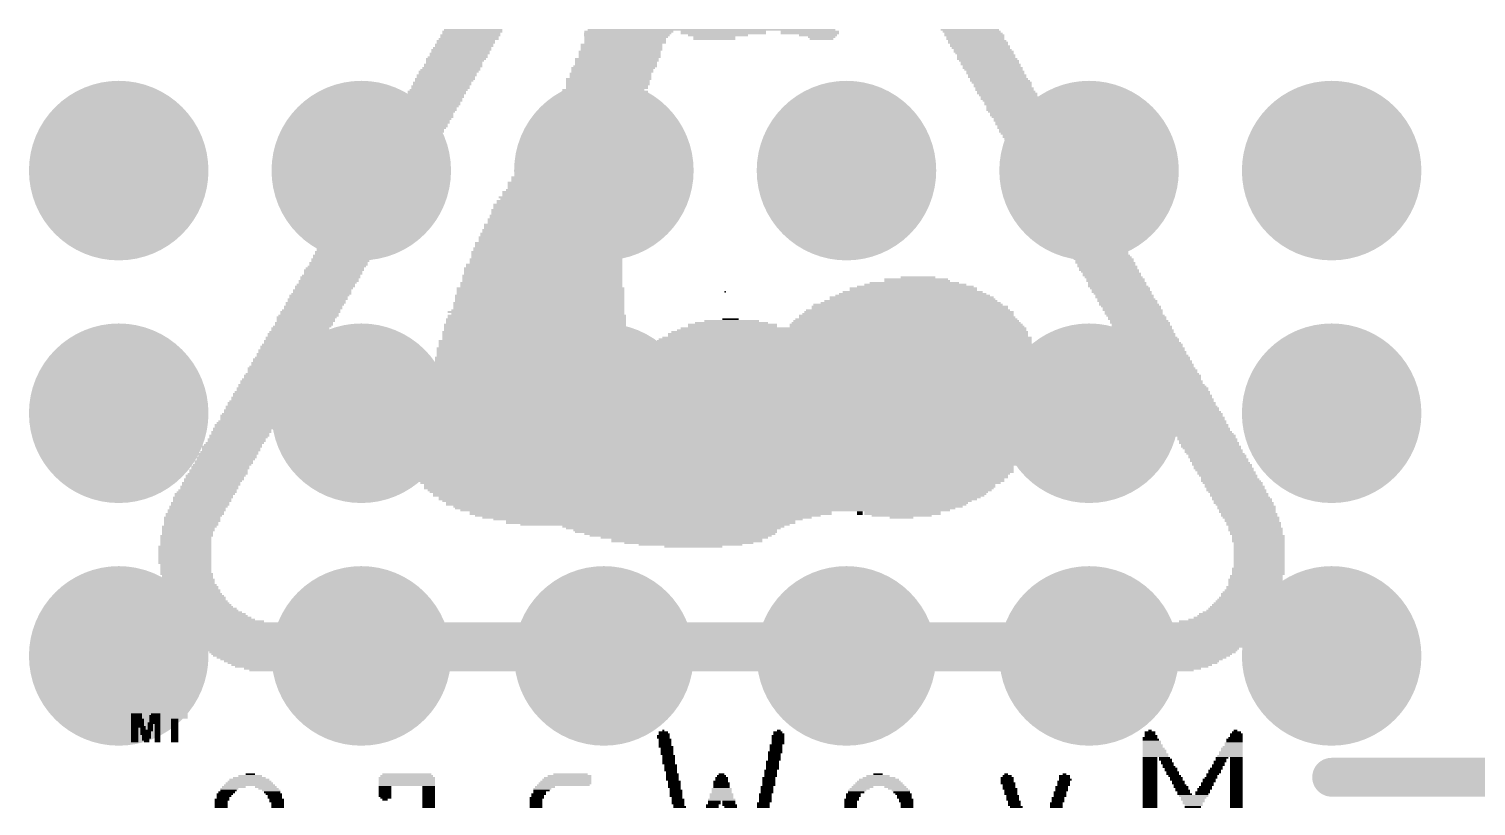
# Model space of a CAD drawing. Extents: x -53 to 60, y -23 to 11.
# Drawn here: x -6.02 to 9.13, y -5.38 to 2.75 of the extents above; entities that cross this region are included whole.
import ezdxf

# ---------------------------------------------------------------- set-up
doc = ezdxf.new("R2010")
doc.units = 0
for name, color, linetype in [('17', 110, 'CONTINUOUS'), ('21', 53, 'CONTINUOUS'), ('22', 53, 'CONTINUOUS'), ('24', 53, 'CONTINUOUS'), ('51', 253, 'CONTINUOUS')]:
    doc.layers.add(name, color=color, linetype=linetype)

# ---------------------------------------------------------------- blocks, each defined once
blk = doc.blocks.new('RECT')
blk.add_solid([(-0.5, -0.5), (0.5, -0.5), (-0.5, 0.5), (0.5, 0.5)])
blk = doc.blocks.new('ROUNDP')
at = {"const_width": 0.5}
blk.add_lwpolyline([(0, -0.25, 1), (0, 0.25, 1), (0, -0.25)], format="xyb", dxfattribs=at)

msp = doc.modelspace()

# ---------------------------------------------------------------- linework, layer by layer
at = {"layer": '21', "const_width": 0.4064}
msp.add_lwpolyline([(12.7, -5.08), (7.62, -5.08)], dxfattribs=at)
at = {"layer": '21', "const_width": 0.2032}
msp.add_lwpolyline([(7.62, -4.9784, 1), (7.62, -5.1816)], format="xyb", dxfattribs=at)
at = {"layer": '22', "const_width": 0.4064}
msp.add_lwpolyline([(7.62, -5.08), (12.7, -5.08)], dxfattribs=at)
at = {"layer": '22', "const_width": 0.2032}
msp.add_lwpolyline([(7.62, -4.9784, 1), (7.62, -5.1816)], format="xyb", dxfattribs=at)
at = {"layer": '24'}
msp.add_point((1.27, 0), dxfattribs=at)

# ---------------------------------------------------------------- block references
at = {"layer": '17', "xscale": 1.8796, "yscale": 1.8796, "rotation": 180}
for p in [(-5.08, 1.27), (-5.08, 1.27), (-2.54, 1.27), (-2.54, 1.27), (0, 1.27), (0, 1.27), (2.54, 1.27), (2.54, 1.27), (5.08, 1.27), (5.08, 1.27), (7.62, 1.27), (7.62, 1.27), (-5.08, -1.27), (-5.08, -1.27), (-2.54, -1.27), (-2.54, -1.27), (0, -1.27), (0, -1.27), (2.54, -1.27), (2.54, -1.27), (5.08, -1.27), (5.08, -1.27), (7.62, -1.27), (7.62, -1.27), (-5.08, -3.81), (-5.08, -3.81), (-2.54, -3.81), (-2.54, -3.81), (0, -3.81), (0, -3.81), (2.54, -3.81), (2.54, -3.81), (5.08, -3.81), (5.08, -3.81), (7.62, -3.81), (7.62, -3.81)]:
    msp.add_blockref('ROUNDP', p, dxfattribs=at)
at = {"layer": '22', "yscale": 0.0191, "rotation": 180}
for p, xscale in [((-1.378, 2.7242), 0.6287), ((-1.3684, 2.7432), 0.6096), ((0.2604, 2.7242), 0.9335), ((1.1271, 2.7432), 2.5908), ((1.251, 2.7242), 0.8954), ((2.1558, 2.7242), 0.6096), ((3.8322, 2.7432), 0.6096), ((3.8513, 2.7242), 0.6096), ((-1.4637, 2.5908), 0.6096), ((-1.4637, 2.5718), 0.6096), ((-1.4446, 2.6289), 0.6096), ((-1.4446, 2.6099), 0.6096), ((-1.4161, 2.648), 0.6287), ((-1.397, 2.6861), 0.6287), ((-1.4065, 2.667), 0.6096), ((-1.3875, 2.7051), 0.6096), ((0.1842, 2.5908), 0.8573), ((0.1842, 2.5718), 0.8573), ((0.2508, 2.7051), 0.9144), ((0.2413, 2.6861), 0.8954), ((0.2318, 2.667), 0.8763), ((0.2223, 2.648), 0.8573), ((0.2223, 2.6289), 0.8573), ((0.2223, 2.6099), 0.8573), ((1.251, 2.7051), 0.8954), ((1.1938, 2.6861), 0.6287), ((1.1557, 2.667), 0.4382), ((1.1557, 2.648), 0.4382), ((2.1558, 2.7051), 0.6096), ((2.2416, 2.6861), 0.4001), ((2.2797, 2.667), 0.2858), ((2.2797, 2.648), 0.2477), ((3.8703, 2.7051), 0.6096), ((3.8799, 2.6861), 0.6287), ((3.8894, 2.667), 0.6096), ((3.8894, 2.648), 0.6096), ((3.9084, 2.6289), 0.6096), ((3.918, 2.6099), 0.6287), ((3.937, 2.5718), 0.6287), ((3.9275, 2.5908), 0.6096), ((-1.5494, 2.4384), 0.6287), ((-1.5589, 2.4194), 0.6096), ((-1.5304, 2.4575), 0.6287), ((-1.5113, 2.4956), 0.6287), ((-1.5208, 2.4765), 0.6096), ((-1.4923, 2.5337), 0.6287), ((-1.5018, 2.5146), 0.6096), ((-1.4827, 2.5527), 0.6096), ((0.1365, 2.4384), 0.8763), ((0.1365, 2.4194), 0.8763), ((0.1651, 2.5146), 0.8573), ((0.1651, 2.4956), 0.8573), ((0.1651, 2.4765), 0.8573), ((0.1651, 2.4575), 0.8573), ((0.1842, 2.5527), 0.8573), ((0.1842, 2.5337), 0.8573), ((3.9465, 2.5527), 0.6096), ((3.9751, 2.5146), 0.6287), ((3.9656, 2.5337), 0.6096), ((3.9846, 2.4956), 0.6096), ((4.0037, 2.4765), 0.6096), ((4.0037, 2.4575), 0.6096), ((4.0132, 2.4384), 0.6287), ((4.0323, 2.4194), 0.6287), ((-1.6447, 2.267), 0.6287), ((-1.6256, 2.3051), 0.6287), ((-1.6351, 2.286), 0.6096), ((-1.6066, 2.3241), 0.6287), ((-1.597, 2.3432), 0.6096), ((-1.578, 2.3813), 0.6096), ((-1.578, 2.3622), 0.6096), ((-1.5685, 2.4003), 0.5906), ((0.0699, 2.286), 0.8573), ((0.0699, 2.267), 0.8573), ((0.0984, 2.3432), 0.8763), ((0.0889, 2.3241), 0.8573), ((0.0889, 2.3051), 0.8573), ((0.1175, 2.3622), 0.8763), ((0.127, 2.4003), 0.8573), ((0.127, 2.3813), 0.8573), ((4.0418, 2.4003), 0.6096), ((4.0513, 2.3813), 0.6287), ((4.0608, 2.3622), 0.6096), ((4.0704, 2.3432), 0.6287), ((4.0799, 2.3241), 0.6096), ((4.0989, 2.3051), 0.6096), ((4.0989, 2.286), 0.6096), ((4.118, 2.267), 0.6096), ((-1.7304, 2.1145), 0.6096), ((-1.7113, 2.1526), 0.6096), ((-1.7113, 2.1336), 0.6096), ((-1.6923, 2.1907), 0.6096), ((-1.6923, 2.1717), 0.6096), ((-1.6637, 2.2288), 0.6287), ((-1.6732, 2.2098), 0.6096), ((-1.6542, 2.2479), 0.6096), ((-0.0064, 2.1145), 0.8573), ((0.0508, 2.2288), 0.8954), ((0.0413, 2.2098), 0.8763), ((0.0413, 2.1907), 0.8763), ((0.0413, 2.1717), 0.8763), ((0.0318, 2.1526), 0.8573), ((0.0318, 2.1336), 0.8573), ((0.0699, 2.2479), 0.8573), ((4.118, 2.2479), 0.6096), ((4.137, 2.2288), 0.6096), ((4.1466, 2.2098), 0.6287), ((4.1656, 2.1907), 0.6287), ((4.1751, 2.1717), 0.6096), ((4.1751, 2.1526), 0.6096), ((4.1942, 2.1336), 0.6096), ((4.1942, 2.1145), 0.6096), ((-1.8161, 1.9622), 0.6287), ((-1.7971, 2.0003), 0.6287), ((-1.8066, 1.9812), 0.6096), ((-1.778, 2.0383), 0.6287), ((-1.7875, 2.0193), 0.6096), ((-1.7685, 2.0574), 0.6096), ((-1.7494, 2.0955), 0.6096), ((-1.7494, 2.0764), 0.6096), ((-0.0445, 2.0003), 0.8954), ((-0.0445, 1.9812), 0.8954), ((-0.054, 1.9622), 0.8763), ((-0.0349, 2.0193), 0.8763), ((-0.0159, 2.0574), 0.8763), ((-0.0254, 2.0383), 0.8573), ((0.0127, 2.0955), 0.8954), ((0.0127, 2.0764), 0.8954), ((4.2132, 2.0955), 0.6096), ((4.2228, 2.0764), 0.6287), ((4.2323, 2.0574), 0.6096), ((4.2513, 2.0383), 0.6096), ((4.2513, 2.0193), 0.6096), ((4.2704, 2.0003), 0.6096), ((4.2894, 1.9812), 0.6096), ((4.2894, 1.9622), 0.6096), ((-1.9114, 1.8098), 0.6287), ((-1.8923, 1.8288), 0.6287), ((-1.8828, 1.8669), 0.6096), ((-1.8828, 1.8478), 0.6096), ((-1.8542, 1.905), 0.6287), ((-1.8637, 1.886), 0.6096), ((-1.8447, 1.9241), 0.6096), ((-1.8256, 1.9431), 0.6096), ((-0.1302, 1.8098), 0.9144), ((-0.1207, 1.8288), 0.8954), ((-0.0921, 1.8669), 0.9144), ((-0.0921, 1.8478), 0.9144), ((-0.073, 1.9241), 0.9144), ((-0.0825, 1.905), 0.8954), ((-0.0825, 1.886), 0.8954), ((-0.054, 1.9431), 0.8763), ((4.318, 1.905), 0.6287), ((4.3085, 1.9431), 0.6096), ((4.3085, 1.9241), 0.6096), ((4.3371, 1.886), 0.6287), ((4.3561, 1.8478), 0.6287), ((4.3466, 1.8669), 0.6096), ((4.3656, 1.8288), 0.6096), ((4.3847, 1.8098), 0.6096), ((-1.9971, 1.6574), 0.6096), ((-1.978, 1.6955), 0.6096), ((-1.978, 1.6764), 0.6096), ((-1.9495, 1.7336), 0.6287), ((-1.959, 1.7145), 0.6096), ((-1.9304, 1.7717), 0.6287), ((-1.9399, 1.7526), 0.6096), ((-1.9209, 1.7907), 0.6096), ((-0.1968, 1.6764), 0.9716), ((-0.1968, 1.6574), 0.9716), ((-0.1683, 1.7145), 0.9525), ((-0.1683, 1.6955), 0.9525), ((-0.1588, 1.7336), 0.9335), ((-0.1302, 1.7907), 0.9144), ((-0.1302, 1.7717), 0.9144), ((-0.1397, 1.7526), 0.8954), ((4.3847, 1.7907), 0.6096), ((4.4037, 1.7717), 0.6096), ((4.4133, 1.7526), 0.6287), ((4.4323, 1.7145), 0.6287), ((4.4228, 1.7336), 0.6096), ((4.4514, 1.6955), 0.6287), ((4.4514, 1.6764), 0.6287), ((4.4704, 1.6574), 0.6287), ((-2.0733, 1.524), 0.6096), ((-2.0447, 1.5812), 0.6287), ((-2.0542, 1.5621), 0.6096), ((-2.0542, 1.5431), 0.6096), ((-2.0257, 1.6193), 0.6287), ((-2.0257, 1.6002), 0.6287), ((-2.0066, 1.6383), 0.6287), ((-0.254, 1.524), 1.0477), ((-0.235, 1.5621), 1.0097), ((-0.235, 1.5431), 1.0097), ((-0.2254, 1.5812), 0.9906), ((-0.2064, 1.6193), 0.9906), ((-0.2159, 1.6002), 0.9716), ((-0.1968, 1.6383), 0.9716), ((4.4799, 1.6383), 0.6096), ((4.4799, 1.6193), 0.6096), ((4.499, 1.6002), 0.6096), ((4.518, 1.5812), 0.6096), ((4.518, 1.5621), 0.6096), ((4.5466, 1.524), 0.6287), ((4.5371, 1.5431), 0.6096), ((-2.1685, 1.3716), 0.6096), ((-2.14, 1.4097), 0.6287), ((-2.1495, 1.3907), 0.6096), ((-2.1304, 1.4287), 0.6096), ((-2.1114, 1.4668), 0.6096), ((-2.1114, 1.4478), 0.6096), ((-2.0828, 1.505), 0.6287), ((-2.0923, 1.4859), 0.6096), ((-0.3112, 1.3907), 1.0477), ((-0.3112, 1.3716), 1.0477), ((-0.2921, 1.4478), 1.0477), ((-0.2921, 1.4287), 1.0477), ((-0.2921, 1.4097), 1.0477), ((-0.2826, 1.4668), 1.0287), ((-0.2731, 1.4859), 1.0097), ((-0.254, 1.505), 1.0477), ((4.5561, 1.505), 0.6096), ((4.5657, 1.4859), 0.6287), ((4.5752, 1.4668), 0.6096), ((4.6037, 1.4097), 0.6287), ((4.5942, 1.4478), 0.6096), ((4.5942, 1.4287), 0.6096), ((4.6133, 1.3907), 0.6096), ((4.6323, 1.3716), 0.6096), ((-2.2447, 1.2383), 0.6096), ((-2.2447, 1.2192), 0.6096), ((-2.2162, 1.2764), 0.6287), ((-2.2257, 1.2573), 0.6096), ((-2.1971, 1.3145), 0.6287), ((-2.1971, 1.2954), 0.6287), ((-2.1781, 1.3335), 0.6287), ((-2.1685, 1.3526), 0.6096), ((-0.3683, 1.2573), 1.124), ((-0.3683, 1.2383), 1.124), ((-0.3683, 1.2192), 1.124), ((-0.3588, 1.2764), 1.1049), ((-0.3397, 1.3145), 1.1049), ((-0.3397, 1.2954), 1.1049), ((-0.3302, 1.3335), 1.0858), ((-0.3207, 1.3526), 1.0668), ((4.6514, 1.3526), 0.6096), ((4.6514, 1.3335), 0.6096), ((4.6799, 1.2954), 0.6287), ((4.6704, 1.3145), 0.6096), ((4.699, 1.2573), 0.6287), ((4.6895, 1.2764), 0.6096), ((4.718, 1.2192), 0.6287), ((4.7085, 1.2383), 0.6096), ((-2.3304, 1.0858), 0.6287), ((-2.34, 1.0668), 0.6096), ((-2.3114, 1.1049), 0.6287), ((-2.2924, 1.143), 0.6287), ((-2.3019, 1.124), 0.6096), ((-2.2828, 1.1621), 0.6096), ((-2.2638, 1.2002), 0.6096), ((-2.2638, 1.1811), 0.6096), ((-0.4159, 1.0668), 1.2192), ((-0.4064, 1.143), 1.2002), ((-0.4064, 1.124), 1.2002), ((-0.4064, 1.1049), 1.2002), ((-0.4064, 1.0858), 1.2002), ((-0.3874, 1.2002), 1.1621), ((-0.3874, 1.1811), 1.1621), ((-0.3874, 1.1621), 1.1621), ((4.7371, 1.1811), 0.6287), ((4.7276, 1.2002), 0.6096), ((4.7561, 1.1621), 0.6287), ((4.7657, 1.143), 0.6096), ((4.7942, 1.0858), 0.6287), ((4.7752, 1.124), 0.5906), ((4.7847, 1.1049), 0.6096), ((4.8133, 1.0668), 0.6287), ((-2.4257, 0.9144), 0.6287), ((-2.4066, 0.9525), 0.6287), ((-2.4162, 0.9335), 0.6096), ((-2.3971, 0.9716), 0.6096), ((-2.3781, 0.9906), 0.6096), ((-2.359, 1.0287), 0.6096), ((-2.359, 1.0097), 0.6096), ((-2.34, 1.0477), 0.6096), ((-0.4826, 0.9144), 1.3526), ((-0.4636, 0.9525), 1.3145), ((-0.4636, 0.9335), 1.3145), ((-0.454, 0.9906), 1.2954), ((-0.4445, 0.9716), 1.2764), ((-0.435, 1.0477), 1.2573), ((-0.435, 1.0287), 1.2573), ((-0.435, 1.0097), 1.2573), ((4.8323, 1.0287), 0.6287), ((4.8228, 1.0477), 0.6096), ((4.8514, 0.9906), 0.6287), ((4.8419, 1.0097), 0.6096), ((4.8704, 0.9525), 0.6287), ((4.8609, 0.9716), 0.6096), ((4.88, 0.9335), 0.6096), ((4.899, 0.9144), 0.6096), ((-2.5114, 0.762), 0.6096), ((-2.4829, 0.8001), 0.6287), ((-2.4924, 0.7811), 0.6096), ((-2.4733, 0.8382), 0.6096), ((-2.4733, 0.8192), 0.6096), ((-2.4447, 0.8763), 0.6287), ((-2.4543, 0.8573), 0.6096), ((-2.4352, 0.8954), 0.6096), ((-0.5112, 0.762), 1.4097), ((-0.5017, 0.8001), 1.3907), ((-0.5017, 0.7811), 1.3907), ((-0.4921, 0.8573), 1.3716), ((-0.4921, 0.8382), 1.3716), ((-0.4921, 0.8192), 1.3716), ((-0.4826, 0.8954), 1.3526), ((-0.4826, 0.8763), 1.3526), ((4.899, 0.8954), 0.6096), ((4.9181, 0.8763), 0.6096), ((4.9466, 0.8382), 0.6287), ((4.9371, 0.8573), 0.6096), ((4.9562, 0.8192), 0.6096), ((4.9562, 0.8001), 0.6096), ((4.9752, 0.7811), 0.6096), ((4.9848, 0.762), 0.6287), ((-2.5972, 0.6096), 0.6287), ((-2.5781, 0.6477), 0.6287), ((-2.5876, 0.6287), 0.6096), ((-2.5591, 0.6858), 0.6287), ((-2.5686, 0.6668), 0.6096), ((-2.5495, 0.7049), 0.6096), ((-2.5305, 0.7429), 0.6096), ((-2.5305, 0.7239), 0.6096), ((-0.5493, 0.6096), 1.4859), ((-0.5398, 0.6477), 1.4668), ((-0.5398, 0.6287), 1.4668), ((-0.5302, 0.7049), 1.4478), ((-0.5302, 0.6858), 1.4478), ((-0.5302, 0.6668), 1.4478), ((-0.5112, 0.7429), 1.4097), ((-0.5112, 0.7239), 1.4097), ((5.0038, 0.7239), 0.6287), ((4.9943, 0.7429), 0.6096), ((5.0133, 0.7049), 0.6096), ((5.0229, 0.6858), 0.6287), ((5.0324, 0.6668), 0.6096), ((5.0514, 0.6477), 0.6096), ((5.0705, 0.6287), 0.6096), ((5.0705, 0.6096), 0.6096), ((-2.6924, 0.4572), 0.6287), ((-2.6734, 0.4763), 0.6287), ((-2.6638, 0.4953), 0.6096), ((-2.6448, 0.5524), 0.6096), ((-2.6448, 0.5334), 0.6096), ((-2.6543, 0.5143), 0.5906), ((-2.6162, 0.5715), 0.6287), ((-2.6067, 0.5906), 0.6096), ((-0.5874, 0.4572), 1.5621), ((-0.5778, 0.5143), 1.5431), ((-0.5778, 0.4953), 1.5431), ((-0.5778, 0.4763), 1.5431), ((-0.5588, 0.5715), 1.505), ((-0.5588, 0.5524), 1.505), ((-0.5588, 0.5334), 1.505), ((-0.5493, 0.5906), 1.4859), ((5.0895, 0.5906), 0.6096), ((5.0991, 0.5715), 0.6287), ((5.1181, 0.5334), 0.6287), ((5.1086, 0.5524), 0.6096), ((5.1276, 0.5143), 0.6096), ((5.1372, 0.4953), 0.6287), ((5.1467, 0.4763), 0.6096), ((5.1657, 0.4572), 0.6096), ((-2.7781, 0.3048), 0.6096), ((-2.7496, 0.3429), 0.6287), ((-2.7591, 0.3239), 0.6096), ((-2.7305, 0.381), 0.6287), ((-2.74, 0.3619), 0.6096), ((-2.7115, 0.4191), 0.6287), ((-2.721, 0.4001), 0.6096), ((-2.7019, 0.4382), 0.6096), ((-0.6064, 0.3429), 1.6002), ((-0.6064, 0.3239), 1.6002), ((-0.6064, 0.3048), 1.6002), ((-0.5969, 0.4191), 1.5812), ((-0.5969, 0.4001), 1.5812), ((-0.5969, 0.381), 1.5812), ((-0.5969, 0.3619), 1.5812), ((-0.5874, 0.4382), 1.5621), ((5.1657, 0.4382), 0.6096), ((5.1848, 0.4191), 0.6096), ((5.1848, 0.4001), 0.6096), ((5.2038, 0.381), 0.6096), ((5.2134, 0.3619), 0.6287), ((5.2324, 0.3429), 0.6287), ((5.2419, 0.3239), 0.6096), ((5.2515, 0.3048), 0.6287), ((-2.8639, 0.1524), 0.6287), ((-2.8543, 0.1715), 0.6096), ((-2.8258, 0.2286), 0.6287), ((-2.8353, 0.2096), 0.6096), ((-2.8353, 0.1905), 0.6096), ((-2.8162, 0.2477), 0.6096), ((-2.7972, 0.2667), 0.6096), ((-2.7781, 0.2858), 0.6096), ((-0.6445, 0.1715), 1.6764), ((-0.6445, 0.1524), 1.6764), ((-0.635, 0.2477), 1.6574), ((-0.635, 0.2286), 1.6574), ((-0.635, 0.2096), 1.6574), ((-0.635, 0.1905), 1.6574), ((-0.6255, 0.2858), 1.6383), ((-0.6255, 0.2667), 1.6383), ((3.2893, 0.1524), 0.3619), ((5.261, 0.2858), 0.6096), ((5.2705, 0.2667), 0.6287), ((5.28, 0.2477), 0.6096), ((5.2896, 0.2286), 0.6287), ((5.2991, 0.2096), 0.6096), ((5.3181, 0.1905), 0.6096), ((5.3181, 0.1715), 0.6096), ((5.3372, 0.1524), 0.6096), ((-2.9496, 0.0191), 0.6096), ((-2.9496, 0), 0.6096), ((-2.921, 0.0571), 0.6287), ((-2.9305, 0.0381), 0.6096), ((-2.9115, 0.0762), 0.6096), ((-2.8829, 0.1143), 0.6287), ((-2.8924, 0.0953), 0.6096), ((-2.8734, 0.1333), 0.6096), ((-0.6636, 0.0381), 1.7526), ((-0.6636, 0.0191), 1.7526), ((-0.6636, 0), 1.7526), ((-0.6541, 0.0953), 1.6955), ((-0.6541, 0.0762), 1.6955), ((-0.6541, 0.0571), 1.6955), ((-0.6445, 0.1333), 1.6764), ((-0.6445, 0.1143), 1.6764), ((3.2322, 0), 1.4668), ((3.2417, 0.0381), 1.3335), ((3.2417, 0.0191), 1.3335), ((3.2607, 0.0571), 1.2192), ((3.2607, 0.0762), 1.0668), ((3.2512, 0.0953), 0.9335), ((3.2703, 0.1333), 0.6668), ((3.2798, 0.1143), 0.6858), ((5.3562, 0.1333), 0.6096), ((5.3562, 0.1143), 0.6096), ((5.3753, 0.0953), 0.6096), ((5.3753, 0.0762), 0.6096), ((5.3848, 0.0571), 0.6287), ((5.4039, 0.0381), 0.6287), ((5.4134, 0.0191), 0.6096), ((5.4229, 0), 0.6287), ((-3.0448, -0.1524), 0.6096), ((-3.0163, -0.1143), 0.6287), ((-3.0258, -0.1333), 0.6096), ((-2.9972, -0.0762), 0.6287), ((-3.0067, -0.0953), 0.6096), ((-2.9782, -0.0381), 0.6287), ((-2.9877, -0.0571), 0.6096), ((-2.9591, -0.0191), 0.6287), ((-0.6826, -0.1143), 1.7907), ((-0.6826, -0.1333), 1.7907), ((-0.6826, -0.1524), 1.7907), ((-0.6731, -0.0381), 1.7717), ((-0.6731, -0.0571), 1.7717), ((-0.6731, -0.0762), 1.7717), ((-0.6731, -0.0953), 1.7717), ((-0.6636, -0.0191), 1.7526), ((3.2036, -0.1524), 2.0574), ((3.1845, -0.1333), 1.9812), ((3.2131, -0.1143), 1.886), ((3.2131, -0.0953), 1.8098), ((3.2226, -0.0571), 1.7145), ((3.2322, -0.0762), 1.7336), ((3.2322, -0.0381), 1.6193), ((3.2322, -0.0191), 1.5431), ((5.4324, -0.0191), 0.6096), ((5.4515, -0.0381), 0.6096), ((5.4515, -0.0571), 0.6096), ((5.4705, -0.0762), 0.6096), ((5.4801, -0.0953), 0.6287), ((5.4896, -0.1143), 0.6096), ((5.4991, -0.1333), 0.6287), ((5.5182, -0.1524), 0.6287), ((-3.1115, -0.2667), 0.6287), ((-3.121, -0.2858), 0.6096), ((-3.121, -0.3048), 0.6096), ((-3.0925, -0.2477), 0.6287), ((-3.0734, -0.2096), 0.6287), ((-3.0829, -0.2286), 0.6096), ((-3.0639, -0.1905), 0.6096), ((-3.0448, -0.1715), 0.6096), ((-0.7112, -0.2858), 1.886), ((-0.7112, -0.3048), 1.886), ((-0.7112, -0.2096), 1.8478), ((-0.7017, -0.2477), 1.8669), ((-0.7017, -0.2667), 1.8669), ((-0.6922, -0.1905), 1.8098), ((-0.6922, -0.2286), 1.8098), ((-0.6826, -0.1715), 1.7907), ((1.3367, -0.3048), 0.5715), ((1.3272, -0.2858), 0.1715), ((3.1655, -0.3048), 2.3622), ((3.1655, -0.2858), 2.3241), ((3.1655, -0.2477), 2.2479), ((3.175, -0.2667), 2.267), ((3.1845, -0.2286), 2.2098), ((3.1941, -0.2096), 2.1907), ((3.1845, -0.1905), 2.1336), ((3.2036, -0.1715), 2.0574), ((5.5277, -0.1715), 0.6096), ((5.5372, -0.1905), 0.6287), ((5.5467, -0.2096), 0.6096), ((5.5467, -0.2286), 0.6096), ((5.5658, -0.2477), 0.6096), ((5.5848, -0.2667), 0.6096), ((5.5848, -0.2858), 0.6096), ((5.6039, -0.3048), 0.6096), ((-3.2067, -0.4382), 0.6287), ((-3.2163, -0.4572), 0.6096), ((-3.1972, -0.4191), 0.6096), ((-3.1782, -0.381), 0.6096), ((-3.1782, -0.4001), 0.6096), ((-3.1591, -0.3619), 0.6096), ((-3.1401, -0.3239), 0.6096), ((-3.1401, -0.3429), 0.6096), ((-0.7303, -0.4191), 1.9241), ((-0.7303, -0.4382), 1.9241), ((-0.7303, -0.4572), 1.9241), ((-0.7207, -0.3429), 1.905), ((-0.7207, -0.3619), 1.905), ((-0.7207, -0.381), 1.905), ((-0.7207, -0.4001), 1.905), ((-0.7112, -0.3239), 1.886), ((2.5559, -0.4382), 3.7719), ((2.5559, -0.4572), 3.7719), ((2.5749, -0.4191), 3.7338), ((2.594, -0.4001), 3.6576), ((2.613, -0.381), 3.6195), ((1.3462, -0.3429), 0.9335), ((1.3462, -0.3619), 0.9335), ((1.3367, -0.3239), 0.762), ((3.175, -0.3619), 2.4575), ((3.1655, -0.3429), 2.4384), ((3.1655, -0.3239), 2.4003), ((5.6134, -0.3239), 0.6287), ((5.6229, -0.3429), 0.6096), ((5.6325, -0.3619), 0.6287), ((5.642, -0.381), 0.6096), ((5.661, -0.4001), 0.6096), ((5.661, -0.4191), 0.6096), ((5.6801, -0.4382), 0.6096), ((5.6801, -0.4572), 0.6096), ((-3.3115, -0.6096), 0.6096), ((-3.283, -0.5715), 0.6287), ((-3.2925, -0.5906), 0.6096), ((-3.2639, -0.5524), 0.6287), ((-3.2544, -0.5143), 0.6096), ((-3.2544, -0.5334), 0.6096), ((-3.2353, -0.4763), 0.6096), ((-3.2353, -0.4953), 0.6096), ((-0.7398, -0.5906), 2.0193), ((-0.7398, -0.6096), 2.0193), ((-0.7303, -0.5143), 2.0003), ((-0.7303, -0.5334), 2.0003), ((-0.7303, -0.5524), 2.0003), ((-0.7303, -0.5715), 2.0003), ((-0.7112, -0.4763), 1.9622), ((-0.7112, -0.4953), 1.9622), ((2.4797, -0.6096), 4.1148), ((2.4892, -0.5715), 4.0576), ((2.4892, -0.5906), 4.0576), ((2.4987, -0.5334), 3.9624), ((2.5083, -0.5524), 3.9815), ((2.5178, -0.5143), 3.9243), ((2.5273, -0.4953), 3.9053), ((2.5464, -0.4763), 3.8672), ((5.6896, -0.4763), 0.6287), ((5.7182, -0.4953), 0.6096), ((5.7182, -0.5143), 0.6096), ((5.7372, -0.5334), 0.6096), ((5.7468, -0.5524), 0.6287), ((5.7563, -0.5715), 0.6096), ((5.7753, -0.5906), 0.6096), ((5.7753, -0.6096), 0.6096), ((-3.3782, -0.7429), 0.6287), ((-3.3877, -0.762), 0.6096), ((-3.3592, -0.7049), 0.6287), ((-3.3687, -0.7239), 0.6096), ((-3.3496, -0.6858), 0.6096), ((-3.3306, -0.6477), 0.6096), ((-3.3306, -0.6668), 0.6096), ((-3.3115, -0.6287), 0.6096), ((-0.7303, -0.6858), 2.0764), ((1.4034, -0.7049), 6.3437), ((1.4034, -0.7239), 6.3437), ((1.4129, -0.7429), 6.3627), ((1.4129, -0.762), 6.3627), ((-0.7398, -0.6287), 2.0193), ((-0.7398, -0.6477), 2.0193), ((-0.7398, -0.6668), 2.0193), ((2.4511, -0.6858), 4.2481), ((2.4702, -0.6668), 4.21), ((2.4702, -0.6287), 4.1338), ((2.4702, -0.6477), 4.1338), ((5.7849, -0.6287), 0.6287), ((5.8039, -0.6668), 0.6287), ((5.7944, -0.6477), 0.6096), ((5.823, -0.6858), 0.6287), ((5.8325, -0.7049), 0.6096), ((5.8515, -0.7239), 0.6096), ((5.8515, -0.7429), 0.6096), ((5.8706, -0.762), 0.6096), ((-3.483, -0.9144), 0.6096), ((-3.4639, -0.8763), 0.6096), ((-3.4639, -0.8954), 0.6096), ((-3.4449, -0.8573), 0.6096), ((-3.4163, -0.8001), 0.6287), ((-3.4258, -0.8192), 0.6096), ((-3.4258, -0.8382), 0.6096), ((-3.3973, -0.7811), 0.6287), ((1.3938, -0.9144), 6.4389), ((1.3938, -0.8382), 6.3627), ((1.4034, -0.8001), 6.3818), ((1.4034, -0.8192), 6.3818), ((1.4034, -0.8573), 6.3818), ((1.4129, -0.8763), 6.4008), ((1.4129, -0.8954), 6.4008), ((1.4129, -0.7811), 6.3627), ((5.8706, -0.7811), 0.6096), ((5.8896, -0.8001), 0.6096), ((5.8992, -0.8192), 0.6287), ((5.9182, -0.8573), 0.6287), ((5.9087, -0.8382), 0.6096), ((5.9373, -0.8763), 0.6287), ((5.9373, -0.8954), 0.6287), ((5.9468, -0.9144), 0.6096), ((-3.5687, -1.0668), 0.6287), ((-3.5497, -1.0477), 0.6287), ((-3.5401, -1.0097), 0.6096), ((-3.5401, -1.0287), 0.6096), ((-3.5116, -0.9716), 0.6287), ((-3.5211, -0.9906), 0.6096), ((-3.4925, -0.9335), 0.6287), ((-3.502, -0.9525), 0.6096), ((1.3843, -1.0477), 6.458), ((1.3843, -1.0668), 6.458), ((1.3938, -0.9335), 6.4389), ((1.3938, -0.9525), 6.4389), ((1.3938, -0.9716), 6.4389), ((1.3938, -0.9906), 6.4389), ((1.3938, -1.0097), 6.4389), ((1.3938, -1.0287), 6.4389), ((5.9658, -0.9335), 0.6096), ((5.9658, -0.9525), 0.6096), ((5.9849, -0.9716), 0.6096), ((6.0039, -0.9906), 0.6096), ((6.0135, -1.0097), 0.6287), ((6.0325, -1.0477), 0.6287), ((6.023, -1.0287), 0.6096), ((6.042, -1.0668), 0.6096), ((-3.6449, -1.2002), 0.6287), ((-3.6544, -1.2192), 0.6096), ((-3.6259, -1.1621), 0.6287), ((-3.6354, -1.1811), 0.6096), ((-3.6163, -1.143), 0.6096), ((-3.5973, -1.1049), 0.6096), ((-3.5973, -1.124), 0.6096), ((-3.5782, -1.0858), 0.6096), ((1.3557, -1.2192), 6.4389), ((1.3748, -1.1621), 6.477), ((1.3748, -1.1811), 6.477), ((1.3653, -1.2002), 6.458), ((1.3843, -1.0858), 6.458), ((1.3843, -1.1049), 6.458), ((1.3843, -1.124), 6.458), ((1.3843, -1.143), 6.458), ((6.0516, -1.0858), 0.6287), ((6.0706, -1.124), 0.6287), ((6.0611, -1.1049), 0.6096), ((6.0801, -1.143), 0.6096), ((6.0897, -1.1621), 0.6287), ((6.0992, -1.1811), 0.6096), ((6.1182, -1.2002), 0.6096), ((6.1373, -1.2192), 0.6096), ((-3.7402, -1.3716), 0.6287), ((-3.7306, -1.3526), 0.6096), ((-3.7021, -1.2954), 0.6287), ((-3.7116, -1.3145), 0.6096), ((-3.7211, -1.3335), 0.5906), ((-3.683, -1.2764), 0.6287), ((-3.664, -1.2383), 0.6287), ((-3.6735, -1.2573), 0.6096), ((1.3462, -1.3335), 6.458), ((1.3462, -1.3526), 6.458), ((1.3462, -1.3716), 6.458), ((1.3653, -1.2383), 6.458), ((1.3653, -1.2573), 6.458), ((1.3653, -1.2764), 6.458), ((1.3653, -1.2954), 6.458), ((1.3653, -1.3145), 6.458), ((6.1373, -1.2383), 0.6096), ((6.1563, -1.2573), 0.6096), ((6.1659, -1.2764), 0.6287), ((6.1849, -1.3145), 0.6287), ((6.1754, -1.2954), 0.6096), ((6.2039, -1.3526), 0.6287), ((6.1944, -1.3335), 0.6096), ((6.2135, -1.3716), 0.6096), ((-3.8164, -1.505), 0.6287), ((-3.8259, -1.524), 0.6096), ((-3.7973, -1.4668), 0.6287), ((-3.8068, -1.4859), 0.6096), ((-3.7783, -1.4287), 0.6287), ((-3.7878, -1.4478), 0.6096), ((-3.7592, -1.3907), 0.6287), ((-3.7687, -1.4097), 0.6096), ((1.2986, -1.524), 6.4389), ((1.3272, -1.3907), 6.4199), ((1.3272, -1.4097), 6.4199), ((1.3272, -1.4287), 6.4199), ((1.3272, -1.4478), 6.4199), ((1.3272, -1.4668), 6.4199), ((1.3176, -1.4859), 6.4008), ((1.3176, -1.505), 6.4008), ((6.223, -1.3907), 0.6287), ((6.2325, -1.4097), 0.6096), ((6.2516, -1.4287), 0.6096), ((6.2516, -1.4478), 0.6096), ((6.2801, -1.4859), 0.6287), ((6.2706, -1.4668), 0.6096), ((6.2992, -1.505), 0.6287), ((6.3087, -1.524), 0.6096), ((-3.8926, -1.6193), 0.6287), ((-3.9021, -1.6383), 0.6096), ((-3.9021, -1.6574), 0.6096), ((-3.883, -1.6002), 0.6096), ((-3.864, -1.5812), 0.6096), ((-3.8449, -1.5431), 0.6096), ((-3.8449, -1.5621), 0.6096), ((1.2795, -1.5431), 6.4008), ((1.2891, -1.5621), 6.4199), ((1.2795, -1.5812), 6.4008), ((1.2795, -1.6002), 6.4008), ((1.2795, -1.6193), 6.4008), ((1.2605, -1.6383), 6.3627), ((1.2605, -1.6574), 6.3627), ((6.3182, -1.5431), 0.6287), ((6.3373, -1.5812), 0.6287), ((6.3278, -1.5621), 0.6096), ((6.3563, -1.6193), 0.6287), ((6.3468, -1.6002), 0.6096), ((6.3659, -1.6383), 0.6096), ((6.3849, -1.6574), 0.6096), ((-3.9973, -1.8098), 0.6096), ((-3.9783, -1.7717), 0.6096), ((-3.9783, -1.7907), 0.6096), ((-3.9497, -1.7336), 0.6287), ((-3.9592, -1.7526), 0.6096), ((-3.9306, -1.6955), 0.6287), ((-3.9402, -1.7145), 0.6096), ((-3.9211, -1.6764), 0.6096), ((1.2414, -1.6955), 6.3627), ((1.2319, -1.7145), 6.3437), ((1.2128, -1.7717), 6.3056), ((1.2033, -1.7907), 6.2865), ((1.1938, -1.8098), 6.2675), ((1.251, -1.6764), 6.3818), ((1.2224, -1.7336), 6.3246), ((1.2224, -1.7526), 6.3246), ((6.3849, -1.6764), 0.6096), ((6.404, -1.6955), 0.6096), ((6.423, -1.7145), 0.6096), ((6.423, -1.7336), 0.6096), ((6.4421, -1.7526), 0.6096), ((6.4421, -1.7717), 0.6096), ((6.4611, -1.7907), 0.6096), ((6.4707, -1.8098), 0.6287), ((-4.0831, -1.9622), 0.6287), ((-4.064, -1.9241), 0.6287), ((-4.0735, -1.9431), 0.6096), ((-4.045, -1.905), 0.6287), ((-4.0354, -1.8669), 0.6096), ((-4.0354, -1.886), 0.6096), ((-4.0164, -1.8288), 0.6096), ((-4.0164, -1.8478), 0.6096), ((1.1652, -1.8669), 6.2484), ((1.1652, -1.886), 6.2484), ((1.1747, -1.8288), 6.2294), ((1.1747, -1.8478), 6.2294), ((1.1557, -1.905), 6.1913), ((1.1271, -1.9622), 6.1341), ((1.1462, -1.9241), 6.1722), ((1.1462, -1.9431), 6.1722), ((6.4897, -1.8478), 0.6287), ((6.4802, -1.8288), 0.6096), ((6.4992, -1.8669), 0.6096), ((6.5183, -1.886), 0.6096), ((6.5183, -1.905), 0.6096), ((6.5373, -1.9241), 0.6096), ((6.5469, -1.9431), 0.5906), ((6.5564, -1.9622), 0.6096), ((-4.1783, -2.1145), 0.6287), ((-4.1593, -2.0955), 0.6287), ((-4.1497, -2.0764), 0.6096), ((-4.1307, -2.0383), 0.6096), ((-4.1307, -2.0574), 0.6096), ((-4.1116, -2.0003), 0.6096), ((-4.1116, -2.0193), 0.6096), ((-4.0926, -1.9812), 0.6096), ((1.1271, -1.9812), 6.1341), ((1.1176, -2.0003), 6.077), ((1.1081, -2.0193), 5.9817), ((1.1081, -2.0383), 5.9817), ((1.0986, -2.0574), 5.9627), ((1.1081, -2.0764), 5.9055), ((1.0986, -2.0955), 5.8483), ((1.1081, -2.1145), 5.7912), ((6.5659, -1.9812), 0.6287), ((6.585, -2.0003), 0.6287), ((6.604, -2.0383), 0.6287), ((6.5945, -2.0193), 0.6096), ((6.6135, -2.0574), 0.6096), ((6.6231, -2.0764), 0.6287), ((6.6326, -2.0955), 0.6096), ((6.6516, -2.1145), 0.6096), ((-4.245, -2.2479), 0.6096), ((-4.2545, -2.267), 0.5906), ((-4.2259, -2.2098), 0.6096), ((-4.2259, -2.2288), 0.6096), ((-4.1974, -2.1526), 0.6287), ((-4.2069, -2.1717), 0.6096), ((-4.2069, -2.1907), 0.6096), ((-4.1878, -2.1336), 0.6096), ((1.0986, -2.1336), 5.7721), ((1.089, -2.1717), 5.6388), ((1.1081, -2.1526), 5.6769), ((1.0795, -2.1907), 5.5436), ((1.0795, -2.2098), 5.4674), ((1.07, -2.2288), 5.4483), ((1.089, -2.2479), 5.334), ((1.0605, -2.267), 5.2388), ((6.6516, -2.1336), 0.6096), ((6.6707, -2.1526), 0.6096), ((6.6802, -2.1717), 0.6287), ((6.6897, -2.1907), 0.6096), ((6.6993, -2.2098), 0.6287), ((6.7088, -2.2288), 0.6096), ((6.7278, -2.2479), 0.6096), ((6.7278, -2.267), 0.6096), ((-4.3117, -2.3622), 0.5906), ((-4.3117, -2.3813), 0.5906), ((-4.3117, -2.4003), 0.5906), ((-4.3212, -2.4194), 0.5715), ((-4.2831, -2.3241), 0.6096), ((-4.2926, -2.3432), 0.5906), ((-4.2736, -2.3051), 0.5906), ((-4.264, -2.286), 0.6096), ((1.0605, -2.286), 5.1245), ((0.4889, -2.3051), 3.791), ((0.4889, -2.3241), 3.791), ((0.4604, -2.3432), 3.6195), ((0.4509, -2.3622), 3.4481), ((0.4604, -2.3813), 3.2385), ((0.4889, -2.4003), 3.029), ((0.4889, -2.4194), 3.029), ((2.6797, -2.3051), 0.0571), ((2.6797, -2.3241), 0.0571), ((3.1274, -2.3051), 0.8001), ((3.1274, -2.3241), 0.8001), ((3.1179, -2.3432), 0.6287), ((3.1179, -2.3622), 0.2477), ((6.7374, -2.286), 0.5906), ((6.7374, -2.3051), 0.5906), ((6.7564, -2.3241), 0.5906), ((6.7564, -2.3432), 0.5906), ((6.7755, -2.3622), 0.5906), ((6.785, -2.3813), 0.5715), ((6.785, -2.4003), 0.5715), ((6.804, -2.4194), 0.5715), ((-4.3688, -2.5527), 0.5524), ((-4.3783, -2.5718), 0.5334), ((-4.3402, -2.4575), 0.5715), ((-4.3498, -2.4765), 0.5524), ((-4.3498, -2.4956), 0.5524), ((-4.3593, -2.5146), 0.5334), ((-4.3593, -2.5337), 0.5334), ((-4.3212, -2.4384), 0.5715), ((0.5366, -2.4384), 2.8194), ((0.7271, -2.4575), 2.3241), ((0.7271, -2.4765), 2.2479), ((0.7461, -2.4956), 2.1336), ((0.7557, -2.5146), 2.1145), ((0.7938, -2.5337), 2.0003), ((0.8033, -2.5527), 1.905), ((0.8414, -2.5718), 1.7526), ((6.804, -2.4384), 0.5715), ((6.8231, -2.4765), 0.5715), ((6.8231, -2.4956), 0.5715), ((6.8136, -2.4575), 0.5524), ((6.8326, -2.5146), 0.5524), ((6.8326, -2.5337), 0.5524), ((6.8517, -2.5527), 0.5524), ((6.8517, -2.5718), 0.5524), ((-4.3879, -2.667), 0.5524), ((-4.3879, -2.6861), 0.5524), ((-4.3879, -2.7051), 0.5524), ((-4.3879, -2.7242), 0.5524), ((-4.3783, -2.5908), 0.5334), ((-4.3783, -2.6099), 0.5334), ((-4.3783, -2.6289), 0.5334), ((-4.3783, -2.648), 0.5334), ((0.87, -2.5908), 1.5812), ((0.87, -2.6099), 1.5812), ((0.889, -2.6289), 1.3526), ((0.9081, -2.648), 1.0858), ((0.9366, -2.667), 0.6096), ((6.8517, -2.5908), 0.5524), ((6.8517, -2.6099), 0.5524), ((6.8612, -2.6289), 0.5334), ((6.8612, -2.648), 0.5334), ((6.8612, -2.667), 0.5334), ((6.8612, -2.6861), 0.5334), ((6.8612, -2.7051), 0.5334), ((6.8612, -2.7242), 0.5334), ((-4.3879, -2.7432), 0.5524), ((-4.3879, -2.7623), 0.5524), ((-4.3879, -2.7813), 0.5524), ((-4.3879, -2.8004), 0.5524), ((-4.3879, -2.8194), 0.5524), ((-4.3879, -2.8384), 0.5524), ((-4.3783, -2.8575), 0.5334), ((-4.3783, -2.8765), 0.5334), ((6.8612, -2.7432), 0.5334), ((6.8612, -2.7623), 0.5334), ((6.8612, -2.7813), 0.5334), ((6.8612, -2.8004), 0.5334), ((6.8612, -2.8194), 0.5334), ((6.8612, -2.8384), 0.5334), ((6.8612, -2.8575), 0.5334), ((6.8612, -2.8765), 0.5334), ((-4.3783, -2.8956), 0.5334), ((-4.3783, -2.9146), 0.5334), ((-4.3783, -2.9337), 0.5334), ((-4.3688, -2.9527), 0.5524), ((-4.3593, -2.9718), 0.5334), ((-4.3593, -2.9909), 0.5334), ((-4.3498, -3.0099), 0.5524), ((-4.3498, -3.029), 0.5524), ((6.8231, -3.0099), 0.5715), ((6.8231, -3.029), 0.5715), ((6.8326, -2.9718), 0.5524), ((6.8326, -2.9909), 0.5524), ((6.8517, -2.8956), 0.5524), ((6.8517, -2.9146), 0.5524), ((6.8517, -2.9337), 0.5524), ((6.8517, -2.9527), 0.5524), ((-4.3498, -3.048), 0.5524), ((-4.3212, -3.0861), 0.5715), ((-4.3212, -3.1052), 0.5715), ((-4.3117, -3.1242), 0.5906), ((-4.3117, -3.1433), 0.5906), ((-4.3307, -3.0671), 0.5524), ((-4.2926, -3.1623), 0.5906), ((-4.2831, -3.1814), 0.6096), ((6.7564, -3.1623), 0.5906), ((6.7564, -3.1814), 0.5906), ((6.7755, -3.1433), 0.5906), ((6.785, -3.1242), 0.5715), ((6.804, -3.0861), 0.5715), ((6.804, -3.1052), 0.5715), ((6.8136, -3.048), 0.5524), ((6.8136, -3.0671), 0.5524), ((-4.2736, -3.2004), 0.6287), ((-4.2545, -3.2385), 0.6287), ((-4.264, -3.2195), 0.6096), ((-4.2355, -3.2576), 0.6287), ((-4.2164, -3.2766), 0.6287), ((-4.2069, -3.2957), 0.6477), ((-4.1783, -3.3147), 0.6668), ((-4.1688, -3.3338), 0.6858), ((6.6516, -3.3338), 0.6858), ((6.6612, -3.3147), 0.6668), ((6.6802, -3.2957), 0.6668), ((6.6897, -3.2766), 0.6477), ((6.7088, -3.2576), 0.6477), ((6.7183, -3.2385), 0.6287), ((6.7278, -3.2195), 0.6096), ((6.7469, -3.2004), 0.6096), ((-4.1497, -3.3528), 0.7239), ((-4.1212, -3.3719), 0.7429), ((-4.1116, -3.3909), 0.762), ((-4.0831, -3.41), 0.7811), ((-4.0545, -3.429), 0.8001), ((-3.9973, -3.4481), 0.8763), ((1.2319, -3.4671), 11.3347), ((1.2414, -3.4862), 11.3157), ((6.4707, -3.4481), 0.8954), ((6.5278, -3.429), 0.8192), ((6.5564, -3.41), 0.762), ((6.585, -3.3909), 0.7429), ((6.5945, -3.3719), 0.7239), ((6.6231, -3.3528), 0.7049), ((1.2414, -3.5052), 11.2776), ((1.2414, -3.5243), 11.2395), ((1.2319, -3.5433), 11.2205), ((1.2414, -3.5624), 11.2014), ((1.2414, -3.5814), 11.1633), ((1.2414, -3.6005), 11.1252), ((1.2414, -3.6195), 11.0871), ((1.2414, -3.6386), 11.049), ((1.2414, -3.6576), 11.0109), ((1.2414, -3.6766), 10.9728), ((1.2414, -3.6957), 10.9347), ((1.2414, -3.7147), 10.8966), ((1.2414, -3.7338), 10.8204), ((1.2414, -3.7529), 10.7823), ((1.2414, -3.7719), 10.7442), ((1.2319, -3.791), 10.6871), ((1.2319, -3.81), 10.649), ((1.2319, -3.8291), 10.5728), ((1.2319, -3.8481), 10.4966), ((1.2319, -3.8672), 10.4204), ((1.2414, -3.8862), 10.3632), ((1.2319, -3.9053), 10.268), ((1.2319, -3.9243), 10.1918), ((1.2414, -3.9434), 10.0203), ((1.2319, -3.9624), 9.887), ((-4.8832, -4.4768), 0.1333), ((-4.8832, -4.4958), 0.1333), ((-4.8832, -4.5149), 0.1333), ((-4.8832, -4.5339), 0.1333), ((-4.8927, -4.4196), 0.1143), ((-4.8927, -4.4386), 0.1143), ((-4.8927, -4.4577), 0.1143), ((-4.8736, -4.553), 0.1524), ((-4.7117, -4.5149), 0.1333), ((-4.7498, -4.5339), 0.0571), ((-4.7498, -4.553), 0.0571), ((-4.7022, -4.4386), 0.1143), ((-4.7022, -4.4577), 0.1143), ((-4.7022, -4.4768), 0.1143), ((-4.7022, -4.4958), 0.1143), ((-4.6927, -4.4196), 0.0953), ((-4.6736, -4.5339), 0.0571), ((-4.6736, -4.553), 0.0571), ((-4.4831, -4.4196), 0.2477), ((-4.4831, -4.4386), 0.2477), ((-4.4831, -4.4577), 0.2477), ((-4.4926, -4.4768), 0.0762), ((-4.4926, -4.4958), 0.0762), ((-4.4926, -4.5149), 0.0762), ((-4.4926, -4.5339), 0.0762), ((-4.4926, -4.553), 0.0762), ((-4.9117, -4.572), 0.0762), ((-4.9117, -4.5911), 0.0762), ((-4.9117, -4.6101), 0.0762), ((-4.9117, -4.6292), 0.0762), ((-4.9117, -4.6482), 0.0762), ((-4.9117, -4.6673), 0.0762), ((-4.9117, -4.6863), 0.0762), ((-4.9117, -4.7054), 0.0762), ((-4.826, -4.572), 0.0571), ((-4.7879, -4.5911), 0.1333), ((-4.7974, -4.6101), 0.1143), ((-4.7974, -4.6292), 0.1143), ((-4.7879, -4.6482), 0.0953), ((-4.7879, -4.6673), 0.0953), ((-4.7974, -4.6863), 0.0762), ((-4.7879, -4.7054), 0.0571), ((-4.7498, -4.572), 0.0571), ((-4.6736, -4.572), 0.0571), ((-4.6736, -4.5911), 0.0571), ((-4.6736, -4.6101), 0.0571), ((-4.6736, -4.6292), 0.0571), ((-4.6736, -4.6482), 0.0571), ((-4.6736, -4.6673), 0.0571), ((-4.6736, -4.6863), 0.0571), ((-4.6736, -4.7054), 0.0571), ((-4.4926, -4.572), 0.0762), ((-4.4926, -4.5911), 0.0762), ((-4.4926, -4.6101), 0.0762), ((-4.4926, -4.6292), 0.0762), ((-4.4926, -4.6482), 0.0762), ((-4.4926, -4.6673), 0.0762), ((-4.4926, -4.6863), 0.0762), ((-4.4926, -4.7054), 0.0762), ((0.6223, -4.6482), 0.1333), ((0.6223, -4.6673), 0.1333), ((0.6223, -4.6101), 0.0953), ((0.6318, -4.6292), 0.1143), ((0.6413, -4.6863), 0.1333), ((0.6413, -4.7054), 0.1333), ((0.6223, -4.5911), 0.0191), ((1.8225, -4.6482), 0.1333), ((1.8225, -4.6673), 0.1333), ((1.8225, -4.6863), 0.1333), ((1.8225, -4.7054), 0.1333), ((1.8225, -4.6101), 0.0953), ((1.832, -4.6292), 0.1143), ((1.832, -4.5911), 0.0381), ((5.7277, -4.6863), 0.1715), ((5.7372, -4.7054), 0.1905), ((5.7182, -4.6673), 0.1524), ((5.7277, -4.6482), 0.1333), ((5.7182, -4.6101), 0.1143), ((5.7182, -4.6292), 0.1143), ((5.7182, -4.5911), 0.0381), ((6.604, -4.6863), 0.1715), ((6.604, -4.7054), 0.1715), ((6.6135, -4.6673), 0.1524), ((6.6231, -4.6292), 0.1333), ((6.6231, -4.6482), 0.1333), ((6.6231, -4.6101), 0.0953), ((6.6135, -4.5911), 0.0381), ((0.6413, -4.7244), 0.1333), ((0.6413, -4.7435), 0.1333), ((0.6509, -4.7625), 0.1524), ((0.6604, -4.7816), 0.1333), ((0.6604, -4.8006), 0.1333), ((0.6604, -4.8197), 0.1333), ((0.6604, -4.8387), 0.1333), ((0.6794, -4.8578), 0.1333), ((1.7939, -4.8197), 0.1524), ((1.7844, -4.8387), 0.1333), ((1.7844, -4.8578), 0.1333), ((1.8034, -4.7435), 0.1333), ((1.8034, -4.7625), 0.1333), ((1.8034, -4.7816), 0.1333), ((1.8034, -4.8006), 0.1333), ((1.8225, -4.7244), 0.1333), ((5.7372, -4.7244), 0.1905), ((5.7658, -4.8006), 0.2477), ((5.7658, -4.8197), 0.2477), ((5.7753, -4.8387), 0.2667), ((5.7753, -4.8578), 0.2667), ((5.7468, -4.7435), 0.2096), ((5.7468, -4.7625), 0.2096), ((5.7563, -4.7816), 0.2286), ((6.5564, -4.8578), 0.2667), ((6.5659, -4.8197), 0.2477), ((6.5659, -4.8387), 0.2477), ((6.5754, -4.7816), 0.2286), ((6.5754, -4.8006), 0.2286), ((6.585, -4.7625), 0.2096), ((6.5945, -4.7244), 0.1905), ((6.5945, -4.7435), 0.1905), ((0.6794, -4.8768), 0.1333), ((0.6794, -4.8959), 0.1333), ((0.6794, -4.9149), 0.1333), ((0.6794, -4.934), 0.1333), ((0.6985, -4.953), 0.1333), ((0.6985, -4.9721), 0.1333), ((0.6985, -4.9911), 0.1333), ((1.7653, -4.9149), 0.1333), ((1.7653, -4.934), 0.1333), ((1.7653, -4.953), 0.1333), ((1.7653, -4.9721), 0.1333), ((1.7653, -4.9911), 0.1333), ((1.7844, -4.8768), 0.1333), ((1.7844, -4.8959), 0.1333), ((5.7182, -4.8768), 0.1524), ((5.7182, -4.8959), 0.1524), ((5.7182, -4.9149), 0.1524), ((5.7182, -4.934), 0.1524), ((5.7182, -4.953), 0.1524), ((5.7182, -4.9721), 0.1524), ((5.7182, -4.9911), 0.1524), ((5.8706, -4.8768), 0.1143), ((5.8801, -4.8959), 0.1333), ((5.8896, -4.9149), 0.1143), ((5.8992, -4.934), 0.1333), ((5.9087, -4.953), 0.1143), ((5.9182, -4.9721), 0.1333), ((5.9373, -4.9911), 0.1333), ((6.4135, -4.9911), 0.1333), ((6.4325, -4.953), 0.1333), ((6.423, -4.9721), 0.1143), ((6.4516, -4.9149), 0.1333), ((6.4421, -4.934), 0.1143), ((6.4707, -4.8768), 0.1333), ((6.4611, -4.8959), 0.1143), ((6.6231, -4.8768), 0.1333), ((6.6231, -4.8959), 0.1333), ((6.6231, -4.9149), 0.1333), ((6.6231, -4.934), 0.1333), ((6.6231, -4.953), 0.1333), ((6.6231, -4.9721), 0.1333), ((6.6231, -4.9911), 0.1333), ((-3.7116, -5.1435), 0.4953), ((-3.7116, -5.1245), 0.4572), ((-3.7116, -5.1054), 0.4191), ((-3.7116, -5.0864), 0.3429), ((-3.7021, -5.0673), 0.2477), ((-3.7021, -5.0483), 0.0953), ((-2.0638, -5.0864), 0.5906), ((-2.0638, -5.1054), 0.5906), ((-2.0638, -5.1245), 0.5906), ((-2.0638, -5.1435), 0.5906), ((-2.0638, -5.0673), 0.5524), ((-2.0638, -5.0483), 0.5143), ((-0.4064, -5.1435), 0.5524), ((-0.3969, -5.1245), 0.5334), ((-0.3874, -5.1054), 0.5143), ((-0.3778, -5.0864), 0.4953), ((-0.3588, -5.0673), 0.4572), ((-0.3493, -5.0483), 0.3619), ((0.6985, -5.0102), 0.1333), ((0.708, -5.0292), 0.1143), ((0.7176, -5.0483), 0.1333), ((0.7176, -5.0673), 0.1333), ((0.7176, -5.0864), 0.1333), ((0.7176, -5.1054), 0.1333), ((0.7366, -5.1245), 0.1333), ((0.7366, -5.1435), 0.1333), ((1.2224, -5.1245), 0.1524), ((1.2319, -5.1435), 0.1715), ((1.2319, -5.0864), 0.1333), ((1.2319, -5.1054), 0.1333), ((1.2319, -5.0673), 0.0953), ((1.2319, -5.0483), 0.0571), ((1.7272, -5.0864), 0.1333), ((1.7272, -5.1054), 0.1333), ((1.7272, -5.1245), 0.1333), ((1.7272, -5.1435), 0.1333), ((1.7463, -5.0102), 0.1333), ((1.7463, -5.0292), 0.1333), ((1.7463, -5.0483), 0.1333), ((1.7463, -5.0673), 0.1333), ((2.8797, -5.1435), 0.4953), ((2.8797, -5.1245), 0.4572), ((2.8797, -5.1054), 0.4191), ((2.8797, -5.0864), 0.3429), ((2.8702, -5.0673), 0.2477), ((2.8702, -5.0483), 0.0953), ((4.2323, -5.1435), 0.1524), ((4.2228, -5.0864), 0.1333), ((4.2228, -5.1054), 0.1333), ((4.2228, -5.1245), 0.1333), ((4.2228, -5.0673), 0.0953), ((4.2132, -5.0483), 0.0381), ((4.8133, -5.1245), 0.1333), ((4.8133, -5.1435), 0.1333), ((4.8228, -5.0673), 0.1143), ((4.8228, -5.0864), 0.1143), ((4.8323, -5.1054), 0.1333), ((4.8228, -5.0483), 0.0381), ((5.7182, -5.0102), 0.1524), ((5.7182, -5.0292), 0.1524), ((5.7182, -5.0483), 0.1524), ((5.7182, -5.0673), 0.1524), ((5.7182, -5.0864), 0.1524), ((5.7182, -5.1054), 0.1524), ((5.7182, -5.1245), 0.1524), ((5.7182, -5.1435), 0.1524), ((5.9373, -5.0102), 0.1333), ((5.9563, -5.0292), 0.1333), ((5.9563, -5.0483), 0.1333), ((5.9754, -5.0673), 0.1333), ((5.9944, -5.0864), 0.1333), ((5.9944, -5.1054), 0.1333), ((6.0135, -5.1245), 0.1333), ((6.0135, -5.1435), 0.1333), ((6.3182, -5.1435), 0.1333), ((6.3373, -5.1054), 0.1333), ((6.3373, -5.1245), 0.1333), ((6.3563, -5.0864), 0.1333), ((6.3754, -5.0483), 0.1333), ((6.3659, -5.0673), 0.1143), ((6.3944, -5.0102), 0.1333), ((6.3944, -5.0292), 0.1333), ((6.6231, -5.0102), 0.1333), ((6.6231, -5.0292), 0.1333), ((6.6231, -5.0483), 0.1333), ((6.6231, -5.0673), 0.1333), ((6.6231, -5.0864), 0.1333), ((6.6231, -5.1054), 0.1333), ((6.6231, -5.1245), 0.1333), ((6.6231, -5.1435), 0.1333), ((-3.9688, -5.2578), 0.1715), ((-3.9783, -5.2769), 0.1524), ((-3.9878, -5.2959), 0.1333), ((-3.9497, -5.2388), 0.1715), ((-3.9211, -5.2007), 0.1905), ((-3.9306, -5.2197), 0.1715), ((-3.8735, -5.1816), 0.2477), ((-3.7116, -5.1626), 0.5334), ((-3.5401, -5.1816), 0.2286), ((-3.5116, -5.2007), 0.2096), ((-3.483, -5.2197), 0.1905), ((-3.4735, -5.2388), 0.1715), ((-3.4544, -5.2578), 0.1715), ((-3.4449, -5.2769), 0.1524), ((-3.4449, -5.2959), 0.1524), ((-2.0638, -5.1626), 0.5906), ((-2.2924, -5.1816), 0.1333), ((-2.2924, -5.2007), 0.1333), ((-2.2924, -5.2197), 0.1333), ((-2.2924, -5.2388), 0.1333), ((-2.2924, -5.2578), 0.1333), ((-2.2924, -5.2769), 0.1333), ((-2.2828, -5.2959), 0.1143), ((-1.8352, -5.1816), 0.1333), ((-1.8352, -5.2007), 0.1333), ((-1.8352, -5.2197), 0.1333), ((-1.8352, -5.2388), 0.1333), ((-1.8352, -5.2578), 0.1333), ((-1.8352, -5.2769), 0.1333), ((-1.8352, -5.2959), 0.1333), ((-0.7017, -5.2959), 0.1524), ((-0.6922, -5.2769), 0.1333), ((-0.6826, -5.2578), 0.1524), ((-0.6541, -5.2197), 0.1715), ((-0.6731, -5.2388), 0.1333), ((-0.6445, -5.2007), 0.1905), ((-0.6159, -5.1816), 0.2096), ((-0.4254, -5.1626), 0.5524), ((0.7366, -5.1626), 0.1333), ((0.7366, -5.1816), 0.1333), ((0.7461, -5.2007), 0.1143), ((0.7557, -5.2197), 0.1333), ((0.7557, -5.2388), 0.1333), ((0.7557, -5.2578), 0.1333), ((0.7557, -5.2769), 0.1333), ((0.7652, -5.2959), 0.1143), ((1.2319, -5.2578), 0.2477), ((1.2319, -5.2769), 0.2477), ((1.2319, -5.2959), 0.2477), ((1.2319, -5.2007), 0.2096), ((1.2319, -5.2197), 0.2096), ((1.2319, -5.2388), 0.2096), ((1.2319, -5.1626), 0.1715), ((1.2319, -5.1816), 0.1715), ((1.6891, -5.2578), 0.1333), ((1.6891, -5.2769), 0.1333), ((1.6891, -5.2959), 0.1333), ((1.7082, -5.1816), 0.1333), ((1.7082, -5.2007), 0.1333), ((1.7082, -5.2197), 0.1333), ((1.7082, -5.2388), 0.1333), ((1.7272, -5.1626), 0.1333), ((2.613, -5.2578), 0.1524), ((2.613, -5.2769), 0.1524), ((2.6035, -5.2959), 0.1333), ((2.6511, -5.2197), 0.1905), ((2.6416, -5.2388), 0.1715), ((2.6797, -5.2007), 0.2096), ((2.7083, -5.1816), 0.2286), ((2.8797, -5.1626), 0.5334), ((3.0512, -5.1816), 0.2286), ((3.0798, -5.2007), 0.2096), ((3.1083, -5.2197), 0.1905), ((3.1179, -5.2388), 0.1715), ((3.1369, -5.2578), 0.1715), ((3.1464, -5.2769), 0.1524), ((3.1464, -5.2959), 0.1524), ((4.2418, -5.1626), 0.1333), ((4.2418, -5.1816), 0.1333), ((4.2513, -5.2007), 0.1524), ((4.2609, -5.2197), 0.1333), ((4.2609, -5.2388), 0.1333), ((4.2609, -5.2578), 0.1333), ((4.2799, -5.2769), 0.1333), ((4.2799, -5.2959), 0.1333), ((4.7561, -5.2959), 0.1333), ((4.7752, -5.2388), 0.1333), ((4.7752, -5.2578), 0.1333), ((4.7752, -5.2769), 0.1333), ((4.7942, -5.1816), 0.1333), ((4.7942, -5.2007), 0.1333), ((4.7942, -5.2197), 0.1333), ((4.8133, -5.1626), 0.1333), ((5.7182, -5.1626), 0.1524), ((5.7182, -5.1816), 0.1524), ((5.7182, -5.2007), 0.1524), ((5.7182, -5.2197), 0.1524), ((5.7182, -5.2388), 0.1524), ((5.7182, -5.2578), 0.1524), ((5.7182, -5.2769), 0.1524), ((5.7182, -5.2959), 0.1524), ((6.0325, -5.1626), 0.1333), ((6.042, -5.1816), 0.1524), ((6.0516, -5.2007), 0.1333), ((6.0611, -5.2197), 0.1524), ((6.0706, -5.2388), 0.1333), ((6.0801, -5.2578), 0.1524), ((6.1754, -5.2769), 0.3048), ((6.1754, -5.2959), 0.2667), ((6.2706, -5.2388), 0.1524), ((6.2611, -5.2578), 0.1333), ((6.2801, -5.2197), 0.1333), ((6.2897, -5.2007), 0.1524), ((6.2992, -5.1816), 0.1333), ((6.3182, -5.1626), 0.1333), ((6.6231, -5.1626), 0.1333), ((6.6231, -5.1816), 0.1333), ((6.6231, -5.2007), 0.1333), ((6.6231, -5.2197), 0.1333), ((6.6231, -5.2388), 0.1333), ((6.6231, -5.2578), 0.1333), ((6.6231, -5.2769), 0.1333), ((6.6231, -5.2959), 0.1333), ((-4.0069, -5.334), 0.1333), ((-4.0069, -5.3531), 0.1333), ((-4.0069, -5.3721), 0.1333), ((-4.0069, -5.3912), 0.1333), ((-3.9973, -5.315), 0.1524), ((-3.4258, -5.315), 0.1524), ((-3.4258, -5.334), 0.1524), ((-3.4163, -5.3531), 0.1333), ((-3.4163, -5.3721), 0.1333), ((-3.4163, -5.3912), 0.1333), ((-2.2924, -5.315), 0.0571), ((-1.8352, -5.315), 0.1333), ((-1.8352, -5.334), 0.1333), ((-1.8352, -5.3531), 0.1333), ((-1.8352, -5.3721), 0.1333), ((-1.8352, -5.3912), 0.1333), ((-0.7112, -5.315), 0.1333), ((-0.7112, -5.334), 0.1333), ((-0.7112, -5.3531), 0.1333), ((-0.7112, -5.3721), 0.1333), ((-0.7112, -5.3912), 0.1333), ((0.7747, -5.315), 0.1333), ((0.7747, -5.334), 0.1333), ((0.7747, -5.3531), 0.1333), ((0.7842, -5.3721), 0.1143), ((0.7938, -5.3912), 0.1333), ((1.1367, -5.3721), 0.1333), ((1.1367, -5.3912), 0.1333), ((1.2319, -5.315), 0.2858), ((1.1557, -5.334), 0.1333), ((1.1557, -5.3531), 0.1333), ((1.3081, -5.334), 0.1333), ((1.3081, -5.3531), 0.1333), ((1.3176, -5.3721), 0.1524), ((1.3272, -5.3912), 0.1333), ((1.6701, -5.3531), 0.1333), ((1.6701, -5.3721), 0.1333), ((1.6701, -5.3912), 0.1333), ((1.6891, -5.315), 0.1333), ((1.6891, -5.334), 0.1333), ((2.5844, -5.334), 0.1333), ((2.5844, -5.3531), 0.1333), ((2.5844, -5.3721), 0.1333), ((2.5844, -5.3912), 0.1333), ((2.594, -5.315), 0.1524), ((3.1655, -5.315), 0.1524), ((3.1655, -5.334), 0.1524), ((3.175, -5.3531), 0.1333), ((3.175, -5.3721), 0.1333), ((3.175, -5.3912), 0.1333), ((4.2799, -5.315), 0.1333), ((4.299, -5.334), 0.1333), ((4.299, -5.3531), 0.1333), ((4.299, -5.3721), 0.1333), ((4.318, -5.3912), 0.1333), ((4.7371, -5.3531), 0.1333), ((4.7371, -5.3721), 0.1333), ((4.7371, -5.3912), 0.1333), ((4.7561, -5.315), 0.1333), ((4.7561, -5.334), 0.1333), ((5.7182, -5.315), 0.1524), ((5.7182, -5.334), 0.1524), ((5.7182, -5.3531), 0.1524), ((5.7182, -5.3721), 0.1524), ((5.7182, -5.3912), 0.1524), ((6.1659, -5.315), 0.2477), ((6.1754, -5.334), 0.2286), ((6.1659, -5.3531), 0.2096), ((6.1754, -5.3721), 0.1905), ((6.1659, -5.3912), 0.1715), ((6.6231, -5.315), 0.1333), ((6.6231, -5.334), 0.1333), ((6.6231, -5.3531), 0.1333), ((6.6231, -5.3721), 0.1333), ((6.6231, -5.3912), 0.1333)]:
    msp.add_blockref('RECT', p, dxfattribs=dict(at, xscale=xscale))
at = {"layer": '51', "xscale": 0.508, "yscale": 0.508, "rotation": 90}
for p in [(-5.08, 1.27), (-2.54, 1.27), (0, 1.27), (2.54, 1.27), (5.08, 1.27), (7.62, 1.27), (-5.08, -1.27), (-2.54, -1.27), (0, -1.27), (2.54, -1.27), (5.08, -1.27), (7.62, -1.27), (-5.08, -3.81), (-2.54, -3.81), (0, -3.81), (2.54, -3.81), (5.08, -3.81), (7.62, -3.81)]:
    msp.add_blockref('RECT', p, dxfattribs=at)

doc.saveas('drawing.dxf')
